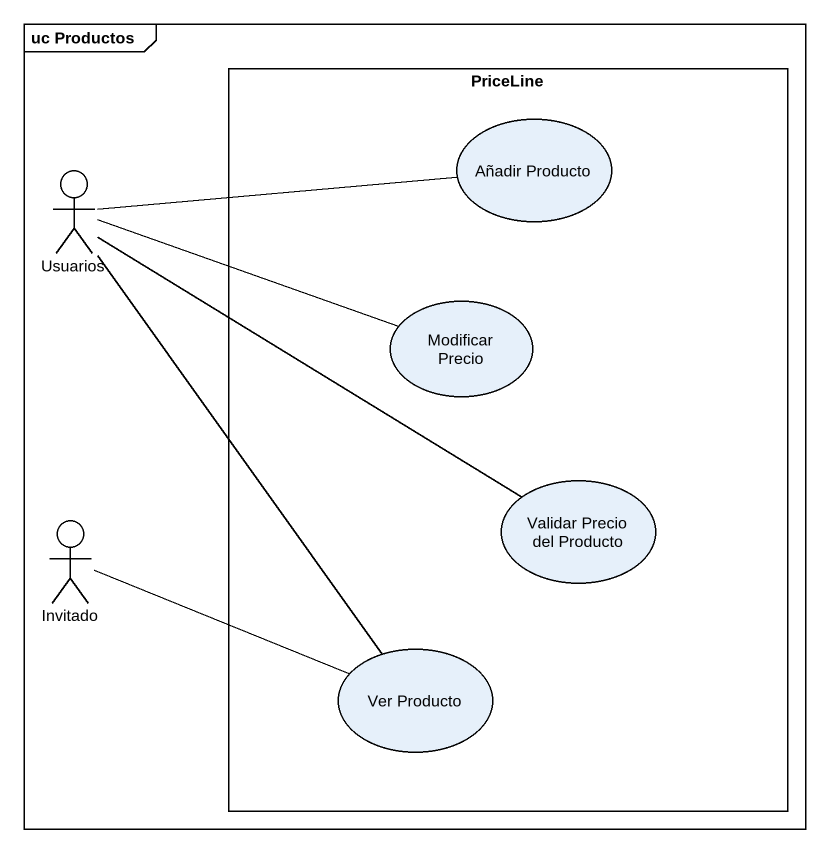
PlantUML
@startuml
mainframe uc Productos
rectangle PriceLine {
  usecase "Añadir Producto" as Añadir_Producto
  usecase "Modificar Precio" as Modificar_Precio
  usecase "Validar Precio del Producto" as Validar_Precio_del_Producto
  usecase "Ver Producto" as Ver_Producto
}
actor Usuarios
actor Invitado
Añadir_Producto -left- Usuarios
Usuarios -right- Modificar_Precio
Usuarios -right- Validar_Precio_del_Producto
Usuarios -- Ver_Producto
Invitado -right- Ver_Producto
@enduml
